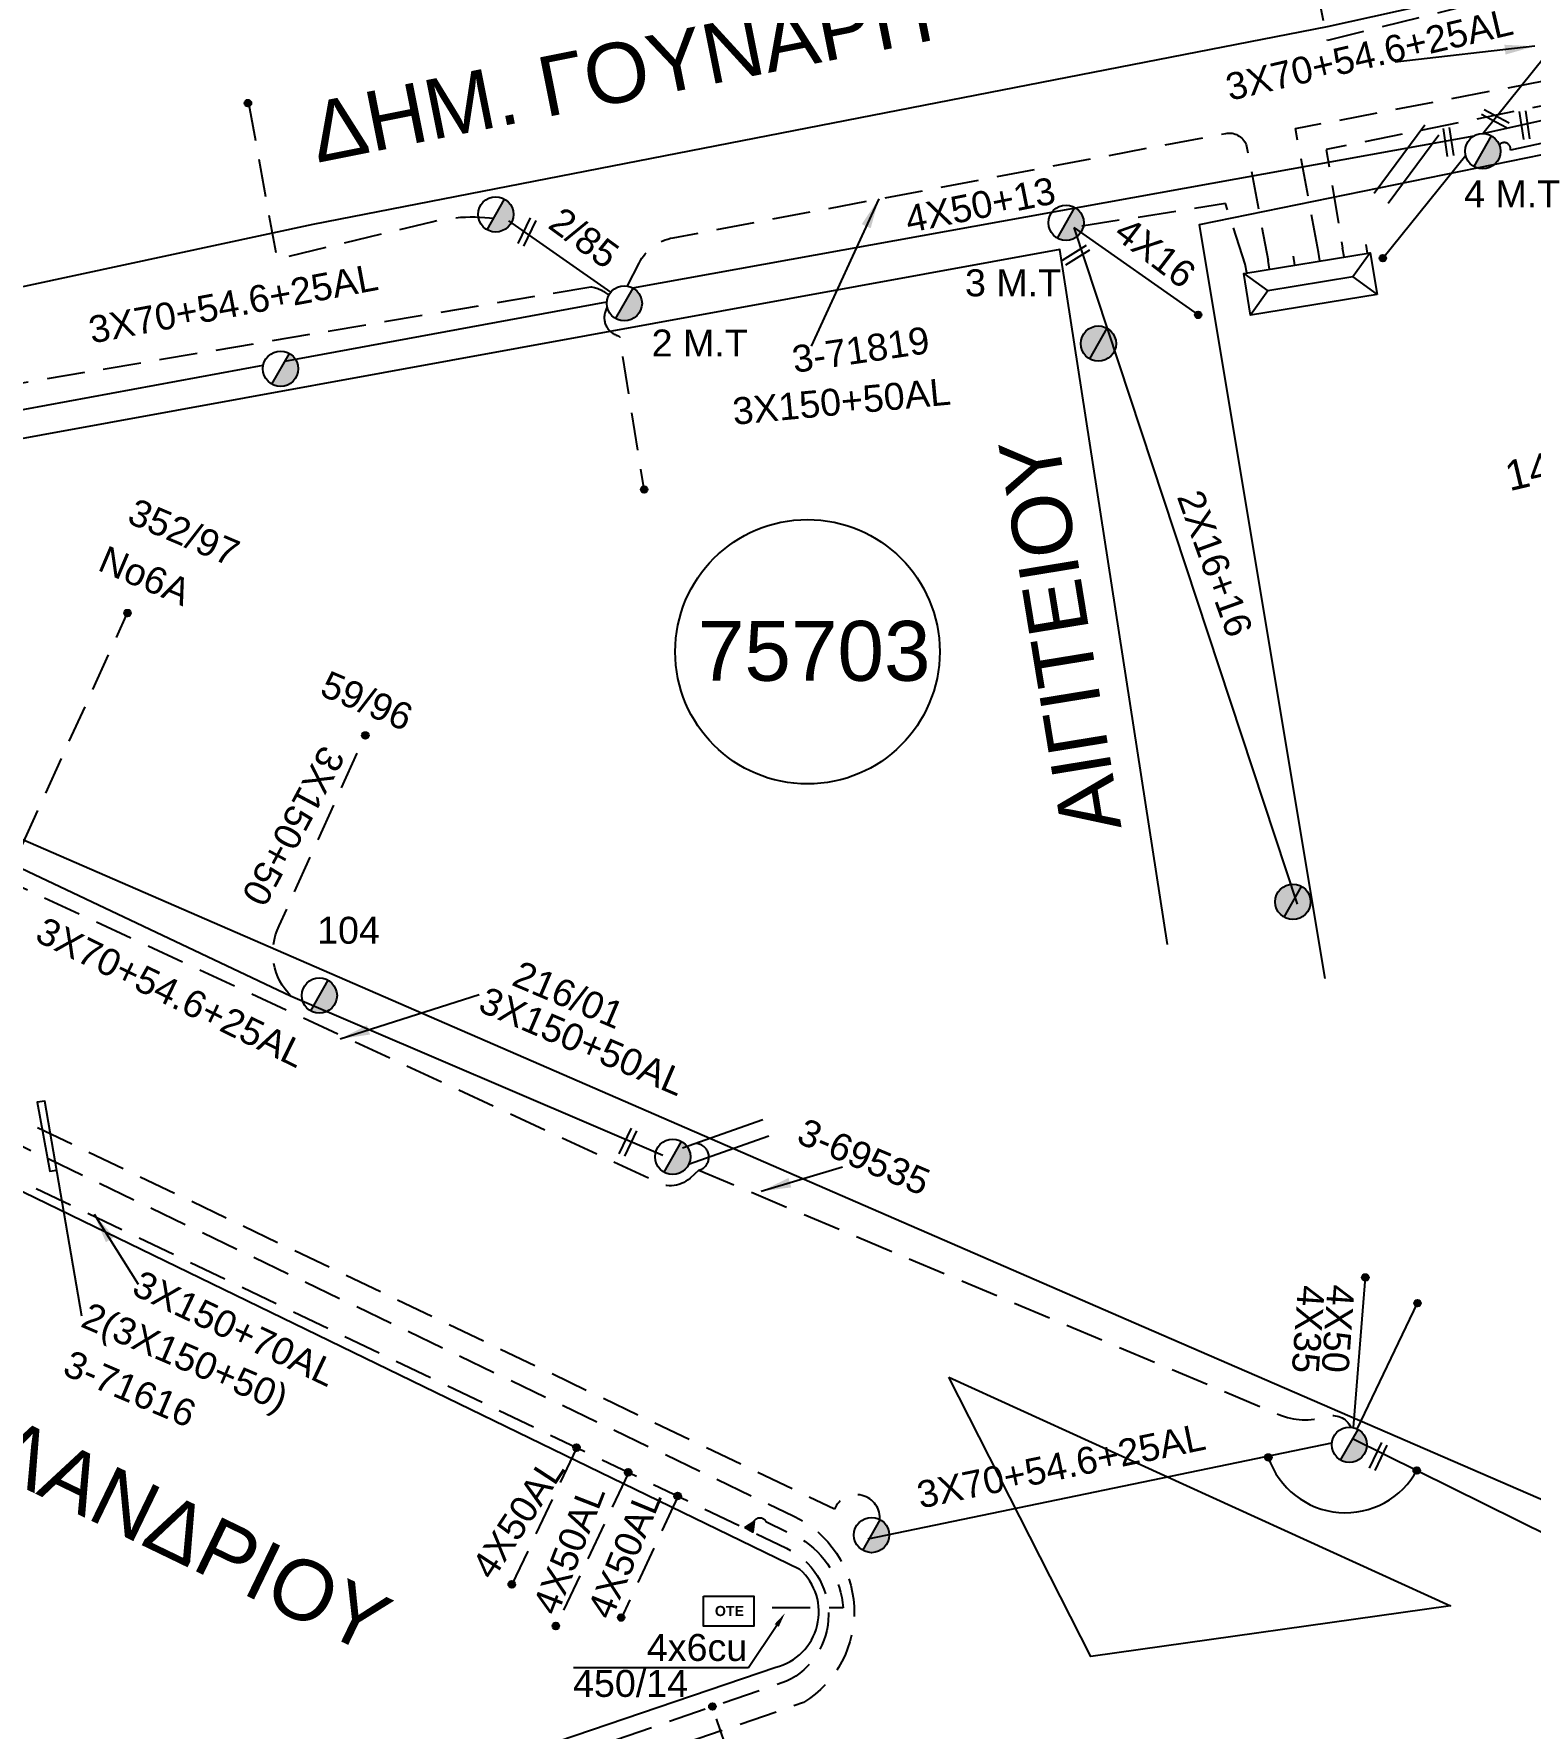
# Model space of a CAD drawing. Header units: millimetres. Extents: x 5010 to 7184, y -101 to 935.
# Drawn here: x 6550.6 to 6650.5, y 412.9 to 526 of the extents above; entities that cross this region are included whole.
import ezdxf
from ezdxf import colors
from ezdxf.entities.mleader import LeaderData, LeaderLine
from ezdxf.enums import TextEntityAlignment as Align
from ezdxf.math import Vec2, Vec3

# ---------------------------------------------------------------- set-up
doc = ezdxf.new("R2010")
doc.units = ezdxf.units.MM
doc.linetypes.add('DASHED', pattern=[19.05, 12.7, -6.35])
for name, color, linetype in [('Layer1', 7, 'Continuous'), ('Pillar OTE', 7, 'Continuous'), ('Γέφυρες Εναερίου Δικτύου', 7, 'Continuous'), ('Γυμνά εναέρια ΧΤ και ΦΟΠ (1Φ)   2x16+16CU', 7, 'Continuous'), ('Εναέρια παροχή ΧΤ 4x16', 7, 'SYN_LINE'), ('Επιγραφές - Σχήματα', 7, 'Continuous'), ('Καλώδια ΧΤ   3x150+50AL', 7, 'DASHED'), ('Καλώδια ΧΤ   3x150+50CU', 7, 'DASHED'), ('Καλώδια ΧΤ   3x150+70AL', 7, 'DASHED'), ('Καλώδια ΧΤ   3x150AL+50CU', 7, 'DASHED'), ('Καλώδια ΧΤ   3x48+38+16.5', 7, 'DASHED'), ('Καλώδια ΧΤ   4X50+13', 7, 'Continuous'), ('Καλώδια ΧΤ   4x50AL', 7, 'DASHED'), ('Μηχανική τομή', 7, 'Continuous'), ('Στύλος Ξύλινος', 7, 'Continuous'), ('Στύλος Ξύλινος @ 1', 7, 'Continuous'), ('Στύλος ΦΜ', 7, 'Continuous'), ('Στύλος ΦΜ @ 1', 7, 'Continuous'), ('Συνδέσεις', 7, 'Continuous'), ('Συνεστραμμένα ΧΤ   3x70+54.6+25AL', 7, 'SYN_LINE'), ('Τομή', 7, 'Continuous'), ('Υποσταθμός πόλεως', 7, 'Continuous'), ('Υπόβαθρο ΔΕΗ', 7, 'Continuous'), ('Υπόγεια καλώδια Παροχών ΧΤ   4x50AL', 7, 'DASHED')]:
    doc.layers.add(name, color=color, linetype=linetype)
doc.styles.get("Standard").update_dxf_attribs({"font": 'arial.ttf'})
doc.linetypes.add('SYN_LINE', pattern='A,0.5,-0.0001,["/\\/\\/\\/",Standard,S=0.1,R=0,X=0,Y=-0.05],-0.25', length=0.7501)
doc.dimstyles.new('ISO-25', dxfattribs={"dimtxt": 2.5, "dimasz": 2.5, "dimexe": 1.25, "dimexo": 0.625, "dimtad": 1, "dimtxsty": 'Standard', "dimcen": 2.5, "dimaunit": 2, "dimazin": 0, "dimtfac": 1, "dimtmove": 0, "dimatfit": 3, "dimfxl": 1, "dimarcsym": 0})

# ---------------------------------------------------------------- blocks, each defined once
blk = doc.blocks.new('ΥΠΟΣΤΑΘΜΟΣ ΠΟΛΕΩΣ 6 ΑΝΑΧΩΡΗΣΕΩΝ')
at = {"layer": 'Υποσταθμός πόλεως', "linetype": 'Continuous', "ltscale": 40}
for p, q in [((-8.18, -2.82), (-8.18, -4)), ((-5.01, -2.82), (-5.01, -4)), ((-1.74, -2.82), (-1.74, -4)), ((1.65, -2.82), (1.65, -4)), ((5.07, -2.82), (5.07, -4)), ((8.16, -2.82), (8.16, -4))]:
    blk.add_line(p, q, dxfattribs=at)
blk.add_lwpolyline([(-8.57, 2.82), (8.57, 2.82), (8.57, -2.82), (-8.57, -2.82)], close=True, dxfattribs=at)
for points in [[(-5.75, 0), (-8.57, 2.82)], [(5.75, 0), (8.57, 2.82)], [(-8.57, -2.82), (-5.75, 0)], [(-5.75, 0), (5.75, 0)], [(8.57, -2.82), (5.75, 0)]]:
    blk.add_lwpolyline(points, dxfattribs=at)
at = {"layer": 'Υποσταθμός πόλεως', "linetype": 'SYN_LINE', "ltscale": 40, "flags": 1}
for tag, p in [('ΜΕΤΑΣΧΗΜΑΤΙΣΜΟΣ', (9.64, 1.91)), ('ΙΣΧΥΣ', (9.62, -0.89)), ('ΑΡΙΘΜΟΣ', (9.74, -3.61))]:
    blk.add_attdef(tag, p, '', height=1.8, dxfattribs=at)
blk = doc.blocks.new('ΥΠΑΡΧΩΝ ΤΣΙΜΕΝΤΕΝΙΟΣ ΣΤΥΛΟΣ')
at = {"layer": 'Στύλος ΦΜ'}
blk.add_hatch(color=256, dxfattribs=at).paths.add_polyline_path([(-1.29, -2.28, 0.574793), (2.62, 0, 0.268822), (1.3, 2.27)])
blk.add_line((-1.29, -2.28), (1.3, 2.27), dxfattribs=at)
blk.add_circle((0, 0), 2.62, dxfattribs=at)
at = {"layer": 'Στύλος ΦΜ', "flags": 4}
for tag, p in [('ΑΡΙΘΜΟΣ', (-4.68, 8.05)), ('ΤΥΠΟΣ', (-4.91, 3.03))]:
    blk.add_attdef(tag, p, '', height=4, dxfattribs=at)
blk = doc.blocks.new('ΤΟΜΗ')
at = {"layer": 'Τομή', "ltscale": 40}
for p, q in [((-5.68, 0), (5.68, 0)), ((5.68, -2.33), (-5.68, -2.33))]:
    blk.add_line(p, q, dxfattribs=at)
blk = doc.blocks.new('ΥΠΑΡΧΩΝ ΞΥΛΙΝΟΣ ΣΤΥΛΟΣ')
at = {"layer": 'Στύλος Ξύλινος'}
h = blk.add_hatch(color=7, dxfattribs=at)
h.paths.add_polyline_path([(-2.62, 0, 0.270008), (-1.29, -2.28), (1.3, 2.27, 0.576266)])
h.paths.add_polyline_path([(-1.29, -2.28, 0.574793), (2.62, 0, 0.268822), (1.3, 2.27)])
at = {"layer": 'Στύλος Ξύλινος', "color": 7}
blk.add_line((-1.29, -2.28), (1.3, 2.27), dxfattribs=at)
blk.add_circle((0, 0), 2.62, dxfattribs=at)
at = {"layer": 'Στύλος Ξύλινος', "flags": 4}
for tag, p in [('ΑΡΙΘΜΟΣ', (-4.91, 8.6)), ('ΤΥΠΟΣ', (-4.85, 3.39))]:
    blk.add_attdef(tag, p, '', height=4, dxfattribs=at)
blk = doc.blocks.new('ΜΗΧΑΝΙΚΗ ΤΟΜΗ')
at = {"layer": 'Μηχανική τομή', "ltscale": 40}
for p, q in [((-1.89, 0.78), (1.89, 0.78)), ((1.89, 0), (-1.89, 0))]:
    blk.add_line(p, q, dxfattribs=at)
blk = doc.blocks.new('_ΣΥΝΔΕΣΗ')
at = {"layer": 'Συνδέσεις', "linetype": 'SYN_LINE', "ltscale": 40}
blk.add_hatch(color=256, dxfattribs=at).paths.add_polyline_path([(0.5, -0.01, 1), (-0.5, -0.01, 1)])
at = {"layer": 'Συνδέσεις'}
blk.add_circle((0, -0.01), 0.5, dxfattribs=at)
blk = doc.blocks.new('PILLAR ΟΤΕ')
at = {"layer": 'Pillar OTE', "ltscale": 40}
blk.add_lwpolyline([(-3.31, 2.02), (3.39, 2.02), (3.39, -1.99), (-3.31, -1.99)], close=True, dxfattribs=at)
at = {"layer": 'Pillar OTE', "insert": (-1.81, 0.71), "char_height": 1.3575, "width": 109.961, "attachment_point": 1}
blk.add_mtext('{\\fArial|b1|i0|c161|p34;OTE}', dxfattribs=at)

msp = doc.modelspace()

# ---------------------------------------------------------------- hatches: boundary and pattern name
at = {"layer": 'Pillar OTE', "ltscale": 40}
h = msp.add_hatch(color=256, dxfattribs=at)
h.dxf.hatch_style = 1
h.paths.add_polyline_path([(6598.61, 425.98), (6598.69, 426.69), (6598.08, 426.29)])

# ---------------------------------------------------------------- linework, layer by layer
msp.add_lwpolyline([(6598.08, 426.29), (6598.69, 426.69), (6598.61, 425.98), (6598.08, 426.29)], dxfattribs=at)
at = {"layer": 'Γέφυρες Εναερίου Δικτύου', "color": 85, "linetype": 'DASHED', "ltscale": 0.2, "flags": 128}
for points in [[(6564.93, 521.42), (6566.83, 510.99), (6577.18, 513.49, -0.11321), (6582.31, 513.55, -8.665618)], [(6588.89, 507.77, 0.498206), (6589.56, 505.9, -0.426812), (6589.75, 505.53), (6591.32, 495.6)]]:
    msp.add_lwpolyline(points, format="xyb", dxfattribs=at)
msp.add_lwpolyline([(6631.5, 510.66), (6630.18, 514.7), (6620.05, 513.11)], dxfattribs=at)
at = {"layer": 'Γέφυρες Εναερίου Δικτύου', "color": 85, "flags": 128}
msp.add_lwpolyline([(6589.12, 508.79), (6582.31, 513.55)], dxfattribs=at)
at = {"layer": 'Γέφυρες Εναερίου Δικτύου', "color": 2, "linetype": 'DASHED', "ltscale": 0.2, "flags": 128}
msp.add_lwpolyline([(6587.79, 509.13), (6539.53, 500.98)], dxfattribs=at)
at = {"layer": 'Γέφυρες Εναερίου Δικτύου', "color": 1, "linetype": 'DASHED', "ltscale": 0.2, "flags": 128}
msp.add_lwpolyline([(6549.81, 471.85), (6556.85, 487.36)], dxfattribs=at)
at = {"layer": 'Γέφυρες Εναερίου Δικτύου', "color": 2, "linetype": 'DASHED', "ltscale": 0.2, "flags": 128}
msp.add_lwpolyline([(6595.01, 450.15), (6633.74, 433.83, 0.179327), (6636.9, 433.7, -0.376165), (6638.55, 432.98, -0.376165)], format="xyb", dxfattribs=at)
at = {"layer": 'Γέφυρες Εναερίου Δικτύου', "color": 2, "linetype": 'DASHED', "ltscale": 0.2}
for centre, radius, start, end in [((6587.39, 506.61), 2.55, 51.0919, 81.1587), ((6594.77, 451.02), 0.907, 284.975, 128.5036)]:
    msp.add_arc(centre, radius, start, end, dxfattribs=at)
at = {"layer": 'Γυμνά εναέρια ΧΤ και ΦΟΠ (1Φ)   2x16+16CU', "color": 85, "flags": 128}
msp.add_lwpolyline([(6620.05, 513.11), (6634.96, 467.91)], dxfattribs=at)
at = {"layer": 'Εναέρια παροχή ΧΤ 4x16', "color": 85, "linetype": 'SYN_LINE', "ltscale": 10, "flags": 128}
msp.add_lwpolyline([(6620.05, 513.11), (6628.35, 507.27)], dxfattribs=at)
at = {"layer": 'Επιγραφές - Σχήματα', "linetype": 'Continuous', "ltscale": 0.2}
msp.add_lwpolyline([(6553.79, 440.4), (6551.33, 454.75), (6550.82, 454.7), (6551.65, 450.08), (6552.11, 450.14)], dxfattribs=at)
msp.add_circle((6602.26, 484.77), 8.83, dxfattribs=at)
msp.add_arc((6638.19, 432.71), 5.44, 198.7618, 331.9173, dxfattribs=at)
at = {"layer": 'Καλώδια ΧΤ   3x150+50AL', "color": 27, "linetype": 'DASHED', "ltscale": 0.2, "flags": 128}
for points in [[(6636.39, 511.45), (6634.85, 519.71), (6669.3, 526.34, -0.593076), (6671.62, 523.53, -0.414218)], [(6515.84, 466.8), (6525.14, 462.13, 0.274035), (6527.38, 462.28), (6529.07, 463.16, -0.648484), (6533.69, 459.48), (6601.35, 427.04, -0.594299), (6601.99, 414.59), (6590.11, 410.5, -1.027411), (6588.37, 408.76, -1.471312)]]:
    msp.add_lwpolyline(points, format="xyb", dxfattribs=at)
at = {"layer": 'Καλώδια ΧΤ   3x150+50AL', "color": 2, "linetype": 'DASHED', "ltscale": 0.2, "flags": 128}
for points in [[(6590.24, 509.2), (6591.02, 510.73, -0.235235), (6593.3, 512.42), (6630.19, 519.39, -0.354234), (6631.57, 518.64), (6633.02, 510.9)], [(6595.01, 450.15), (6594.42, 449.62, -0.357395), (6591.9, 449.5), (6545.75, 470.89)]]:
    msp.add_lwpolyline(points, format="xyb", dxfattribs=at)
at = {"layer": 'Καλώδια ΧΤ   3x150+50AL', "color": 6, "ltscale": 0.2, "flags": 128}
msp.add_lwpolyline([(6567.8, 461.75, -0.328976), (6566.98, 466.46), (6572.73, 479.19)], format="xyb", dxfattribs=at)
at = {"layer": 'Καλώδια ΧΤ   3x150+50AL', "color": 85, "linetype": 'DASHED', "ltscale": 0.2, "flags": 128}
msp.add_lwpolyline([(6607.09, 426.74, 0.859954), (6604.06, 427.51), (6536.15, 460, 0.310901), (6533.65, 463.88), (6520.44, 470.89)], format="xyb", dxfattribs=at)
at = {"layer": 'Καλώδια ΧΤ   3x150+50AL', "color": 6, "linetype": 'SYN_LINE', "ltscale": 20, "flags": 128}
msp.add_lwpolyline([(6567.74, 461.78), (6592.61, 451.16)], dxfattribs=at)
at = {"layer": 'Καλώδια ΧΤ   3x150+50CU', "color": 1, "linetype": 'DASHED', "ltscale": 0.2, "flags": 128}
msp.add_lwpolyline([(6652.95, 520.64, 0.320101), (6651.71, 521.3), (6636.9, 518.31), (6638, 511.72)], format="xyb", dxfattribs=at)
msp.add_lwpolyline([(6655.2, 519.53), (6649.21, 518.28)], dxfattribs=at)
at = {"layer": 'Καλώδια ΧΤ   3x150+50CU', "color": 1, "linetype": 'DASHED', "ltscale": 0.2}
msp.add_arc((6648.8, 518.36), 0.416, 348.7145, 142.4494, dxfattribs=at)
at = {"layer": 'Καλώδια ΧΤ   3x150+70AL', "color": 30, "linetype": 'DASHED', "ltscale": 0.2}
msp.add_line((6597.01, 411.11), (6595.91, 414.31), dxfattribs=at)
at = {"layer": 'Καλώδια ΧΤ   3x150+70AL', "color": 30, "linetype": 'DASHED', "ltscale": 0.2, "flags": 128}
for points in [[(6522.16, 457.28), (6524.18, 461.66), (6600.86, 424.9, -0.630956), (6600.86, 416.01), (6569.53, 405.23), (6564.4, 403.82)], [(6598.69, 426.69, -0.645807), (6599.47, 426.68), (6601.81, 425.54, -0.238624), (6604.65, 420.91), (6598.77, 420.91)]]:
    msp.add_lwpolyline(points, format="xyb", dxfattribs=at)
at = {"layer": 'Καλώδια ΧΤ   3x150AL+50CU', "color": 1, "linetype": 'DASHED', "ltscale": 0.2, "flags": 128}
msp.add_lwpolyline([(6655.78, 529.86), (6654.88, 531.34, 0.760512), (6653.63, 530.99, -0.414502), (6651.98, 529.32), (6637, 525.6), (6633.05, 544.82)], format="xyb", dxfattribs=at)
at = {"layer": 'Καλώδια ΧΤ   3x48+38+16.5', "color": 85, "linetype": 'Continuous', "flags": 128}
msp.add_lwpolyline([(6724.41, 422.12), (6667.36, 417.99), (6638.67, 432.21)], dxfattribs=at)
at = {"layer": 'Καλώδια ΧΤ   4X50+13', "color": 27, "flags": 128}
msp.add_lwpolyline([(6647.37, 519.38), (6676.16, 525.79), (6703.61, 528.81)], dxfattribs=at)
at = {"layer": 'Καλώδια ΧΤ   4X50+13', "color": 85, "flags": 128}
msp.add_lwpolyline([(6590.59, 509.08), (6646.79, 519.23)], dxfattribs=at)
at = {"layer": 'Καλώδια ΧΤ   4x50AL', "color": 2, "linetype": 'SYN_LINE', "ltscale": 10, "flags": 128}
for points in [[(6638.72, 432.96), (6639.52, 442.98)], [(6638.98, 432.86), (6643, 441.27)]]:
    msp.add_lwpolyline(points, dxfattribs=at)
at = {"layer": 'Καλώδια ΧΤ   4x50AL', "color": 30, "linetype": 'DASHED', "ltscale": 0.2, "flags": 128}
for points in [[(6586.84, 431.59), (6582.52, 422.47)], [(6590.3, 429.94), (6585.46, 419.69)], [(6593.6, 428.36), (6589.83, 420.24)]]:
    msp.add_lwpolyline(points, dxfattribs=at)
at = {"layer": 'Συνεστραμμένα ΧΤ   3x70+54.6+25AL', "color": 1, "linetype": 'SYN_LINE', "ltscale": 15, "flags": 128}
msp.add_lwpolyline([(6647.37, 519.38), (6655.78, 529.86)], dxfattribs=at)
at = {"layer": 'Συνεστραμμένα ΧΤ   3x70+54.6+25AL', "color": 1, "linetype": 'SYN_LINE', "ltscale": 10, "flags": 128}
msp.add_lwpolyline([(6640.69, 511.05), (6646.22, 517.94)], dxfattribs=at)
at = {"layer": 'Συνεστραμμένα ΧΤ   3x70+54.6+25AL', "color": 2, "linetype": 'SYN_LINE', "ltscale": 20, "flags": 128}
for points in [[(6567.36, 504.18), (6588.86, 508.15)], [(6538.39, 498.83), (6565.91, 503.91)]]:
    msp.add_lwpolyline(points, dxfattribs=at)
at = {"layer": 'Συνεστραμμένα ΧΤ   3x70+54.6+25AL', "color": 6, "linetype": 'SYN_LINE', "ltscale": 20, "flags": 128}
msp.add_lwpolyline([(6543.32, 472.21), (6544.17, 472.94), (6567.74, 461.78)], dxfattribs=at)
at = {"layer": 'Συνεστραμμένα ΧΤ   3x70+54.6+25AL', "color": 85, "linetype": 'SYN_LINE', "ltscale": 20, "flags": 128}
msp.add_lwpolyline([(6606.31, 425.53), (6637.27, 431.93)], dxfattribs=at)
at = {"layer": 'Υπόβαθρο ΔΕΗ', "flags": 128}
for points in [[(6418.28, 565.81), (6400.76, 540.88), (6448.03, 517.96), (6493.36, 497.04), (6569.25, 513.32), (6636.98, 526.54), (6686.64, 537.5), (6667.85, 616.41), (6657.74, 623.74), (6559.1, 599.8), (6473.57, 579.32), (6418.28, 565.81)], [(6418.28, 565.81), (6400.76, 540.88), (6448.03, 517.96), (6493.36, 497.04), (6569.25, 513.32), (6636.98, 526.54), (6686.64, 537.5), (6667.85, 616.41), (6657.74, 623.74), (6559.1, 599.8), (6473.57, 579.32), (6418.28, 565.81)], [(6519.43, 493.47), (6519.66, 485.34), (6624.73, 439.69), (6668.52, 420.7), (6742.11, 426.31), (6743.01, 427.29), (6699.78, 507.19), (6689.5, 525.75), (6628.42, 513.28), (6636.81, 462.95)], [(6519.43, 493.47), (6519.66, 485.34), (6624.73, 439.69), (6668.52, 420.7), (6742.11, 426.31), (6743.01, 427.29), (6699.78, 507.19), (6689.5, 525.75), (6628.42, 513.28), (6636.81, 462.95)], [(6626.3, 465.23), (6619.12, 511.64), (6519.43, 493.47)], [(6626.3, 465.23), (6619.12, 511.64), (6519.43, 493.47)], [(6611.7, 436.33), (6645.2, 421.04), (6621.19, 417.67), (6611.7, 436.33)], [(6611.7, 436.33), (6645.2, 421.04), (6621.19, 417.67), (6611.7, 436.33)]]:
    msp.add_lwpolyline(points, dxfattribs=at)
msp.add_lwpolyline([(6480.2, 481.13), (6430.14, 394.49), (6409.53, 359.68, 0.748999), (6414.82, 354.27), (6457.83, 369.39), (6513.87, 387.64), (6600.14, 416.95, 0.599426), (6601.76, 423.48), (6538.91, 454), (6480.2, 481.13)], format="xyb", dxfattribs=at)
msp.add_lwpolyline([(6480.2, 481.13), (6430.14, 394.49), (6409.53, 359.68, 0.748999), (6414.82, 354.27), (6457.83, 369.39), (6513.87, 387.64), (6600.14, 416.95, 0.599426), (6601.76, 423.48), (6538.91, 454), (6480.2, 481.13)], format="xyb", dxfattribs=at)

# ---------------------------------------------------------------- block references
at = {"layer": 'Pillar OTE', "xscale": 0.5, "yscale": 0.5, "zscale": 0.5}
msp.add_blockref('PILLAR ΟΤΕ', (6596.98, 420.69), dxfattribs=at)
at = {"layer": 'Μηχανική τομή'}
for p, xscale, yscale, zscale, rotation in [((6648.11, 520.2), 0.499999999999881, 0.499999999999881, 0.499999999999881, 331.6461857515573), ((6649.96, 519.91), 0.5000000000000892, 0.5000000000000892, 0.5000000000000892, 278.5292946177863), ((6644.87, 518.79), 0.5000000000000892, 0.5000000000000892, 0.5000000000000892, 278.5292946177863), ((6583.35, 512.89), 0.4999999999999907, 0.4999999999999907, 0.4999999999999907, 244.3166677758635), ((6620.09, 511.43), 0.5000000000001432, 0.5000000000001432, 0.5000000000001432, 212.0717475409682), ((6590.09, 452.1), 0.4999999999999907, 0.4999999999999907, 0.4999999999999907, 244.3166677758635), ((6640.2, 431.1), 0.4999999999999907, 0.4999999999999907, 0.4999999999999907, 244.3166677758635)]:
    msp.add_blockref('ΜΗΧΑΝΙΚΗ ΤΟΜΗ', p, dxfattribs=dict(at, xscale=xscale, yscale=yscale, zscale=zscale, rotation=rotation))
at = {"layer": 'Στύλος Ξύλινος @ 1', "ltscale": 40, "xscale": 0.4499999999998181, "yscale": 0.4499999999998181, "zscale": 0.4499999999998181}
for p in [(6621.69, 505.35), (6634.68, 468.07)]:
    msp.add_blockref('ΥΠΑΡΧΩΝ ΞΥΛΙΝΟΣ ΣΤΥΛΟΣ', p, dxfattribs=at)
at = {"layer": 'Στύλος ΦΜ @ 1', "ltscale": 40}
ref = msp.add_blockref('ΥΠΑΡΧΩΝ ΤΣΙΜΕΝΤΕΝΙΟΣ ΣΤΥΛΟΣ', (6647.36, 518.2), dxfattribs=dict(at, xscale=0.4499999999998181, yscale=0.4499999999998181, zscale=0.4499999999998181))
ref.add_attrib('ΤΥΠΟΣ', '4 M.T', (6646.11, 514.46), dxfattribs={"layer": 'Στύλος ΦΜ', "height": 1.8, "flags": 4})
ref = msp.add_blockref('ΥΠΑΡΧΩΝ ΤΣΙΜΕΝΤΕΝΙΟΣ ΣΤΥΛΟΣ', (6647.36, 518.2), dxfattribs=dict(at, xscale=0.4499999999998181, yscale=0.4499999999998181, zscale=0.4499999999998181))
ref.add_attrib('ΤΥΠΟΣ', '4 M.T', (6646.11, 514.46), dxfattribs={"layer": 'Στύλος ΦΜ', "height": 1.8, "flags": 4})
at = {"layer": 'Στύλος ΦΜ @ 1', "ltscale": 40, "xscale": 0.4499999999998181, "yscale": 0.4499999999998181, "zscale": 0.4499999999998181}
for p in [(6581.44, 513.98), (6581.44, 513.98), (6567.07, 503.67), (6567.07, 503.67), (6593.26, 451.04), (6593.26, 451.04), (6638.45, 431.81), (6638.45, 431.81), (6606.54, 425.78), (6606.54, 425.78)]:
    msp.add_blockref('ΥΠΑΡΧΩΝ ΤΣΙΜΕΝΤΕΝΙΟΣ ΣΤΥΛΟΣ', p, dxfattribs=at)
at = {"layer": 'Στύλος ΦΜ @ 1', "ltscale": 40}
ref = msp.add_blockref('ΥΠΑΡΧΩΝ ΤΣΙΜΕΝΤΕΝΙΟΣ ΣΤΥΛΟΣ', (6619.53, 513.42), dxfattribs=dict(at, xscale=0.4499999999998181, yscale=0.4499999999998181, zscale=0.4499999999998181))
ref.add_attrib('ΤΥΠΟΣ', ' 3 M.T', (6612.08, 508.51), dxfattribs={"layer": 'Στύλος ΦΜ', "height": 1.8, "flags": 4})
ref = msp.add_blockref('ΥΠΑΡΧΩΝ ΤΣΙΜΕΝΤΕΝΙΟΣ ΣΤΥΛΟΣ', (6619.53, 513.42), dxfattribs=dict(at, xscale=0.4499999999998181, yscale=0.4499999999998181, zscale=0.4499999999998181))
ref.add_attrib('ΤΥΠΟΣ', ' 3 M.T', (6612.08, 508.51), dxfattribs={"layer": 'Στύλος ΦΜ', "height": 1.8, "flags": 4})
ref = msp.add_blockref('ΥΠΑΡΧΩΝ ΤΣΙΜΕΝΤΕΝΙΟΣ ΣΤΥΛΟΣ', (6590.03, 508.04), dxfattribs=dict(at, xscale=0.4499999999998181, yscale=0.4499999999998181, zscale=0.4499999999998181))
ref.add_attrib('ΤΥΠΟΣ', '2 M.T', (6591.85, 504.49), dxfattribs={"layer": 'Στύλος ΦΜ', "height": 1.8, "flags": 4})
ref = msp.add_blockref('ΥΠΑΡΧΩΝ ΤΣΙΜΕΝΤΕΝΙΟΣ ΣΤΥΛΟΣ', (6590.03, 508.04), dxfattribs=dict(at, xscale=0.4499999999998181, yscale=0.4499999999998181, zscale=0.4499999999998181))
ref.add_attrib('ΤΥΠΟΣ', '2 M.T', (6591.85, 504.49), dxfattribs={"layer": 'Στύλος ΦΜ', "height": 1.8, "flags": 4})
ref = msp.add_blockref('ΥΠΑΡΧΩΝ ΤΣΙΜΕΝΤΕΝΙΟΣ ΣΤΥΛΟΣ', (6569.66, 461.81), dxfattribs=dict(at, xscale=0.4499999999998181, yscale=0.4499999999998181, zscale=0.4499999999998181))
ref.add_attrib('ΤΥΠΟΣ', '104', (6569.51, 465.27), dxfattribs={"layer": 'Στύλος ΦΜ', "height": 1.8, "flags": 4})
ref = msp.add_blockref('ΥΠΑΡΧΩΝ ΤΣΙΜΕΝΤΕΝΙΟΣ ΣΤΥΛΟΣ', (6569.66, 461.81), dxfattribs=dict(at, xscale=0.4499999999998181, yscale=0.4499999999998181, zscale=0.4499999999998181))
ref.add_attrib('ΤΥΠΟΣ', '104', (6569.51, 465.27), dxfattribs={"layer": 'Στύλος ΦΜ', "height": 1.8, "flags": 4})
at = {"layer": 'Συνδέσεις', "xscale": 0.4500000000000455, "yscale": 0.4500000000000455, "zscale": 0.4500000000000455}
for p in [(6564.89, 521.42), (6640.69, 511.06), (6628.35, 507.27), (6591.35, 495.61), (6556.85, 487.36), (6572.73, 479.19), (6639.52, 442.99), (6643, 441.27), (6586.83, 431.62), (6633.04, 430.97), (6590.29, 429.97), (6642.95, 430.09), (6593.59, 428.39), (6582.51, 422.49), (6585.45, 419.71), (6589.82, 420.27), (6595.91, 414.33)]:
    msp.add_blockref('_ΣΥΝΔΕΣΗ', p, dxfattribs=at)
at = {"layer": 'Τομή'}
for p, xscale, yscale, zscale, rotation in [((6641.8, 517.68), 0.4999999999999574, 0.4999999999999574, 0.4999999999999574, 53.38555807962967), ((6596.99, 451.48), 0.4999999999999739, 0.4999999999999739, 0.4999999999999739, 199.4246956593278), ((6596.99, 451.48), 0.4999999999999739, 0.4999999999999739, 0.4999999999999739, 199.4246956593278)]:
    msp.add_blockref('ΤΟΜΗ', p, dxfattribs=dict(at, xscale=xscale, yscale=yscale, zscale=zscale, rotation=rotation))
at = {"layer": 'Υποσταθμός πόλεως', "xscale": 0.5000000000000777, "yscale": 0.5000000000000777, "zscale": 0.5000000000000777, "rotation": 189.2784651463333}
msp.add_blockref('ΥΠΟΣΤΑΘΜΟΣ ΠΟΛΕΩΣ 6 ΑΝΑΧΩΡΗΣΕΩΝ', (6635.85, 509.34), dxfattribs=at)

# ---------------------------------------------------------------- texts
at = {"layer": 'Γέφυρες Εναερίου Δικτύου', "linetype": 'DASHED', "ltscale": 0.2, "insert": (6585.9, 514.59), "char_height": 1.8, "width": 10.8079, "attachment_point": 1, "rotation": 323.9513}
msp.add_mtext('2/85', dxfattribs=at)
at = {"layer": 'Γυμνά εναέρια ΧΤ και ΦΟΠ (1Φ)   2x16+16CU', "linetype": 'DASHED', "ltscale": 0.2}
msp.add_text('2X16+16', height=1.8, rotation=289.8163, dxfattribs=at).set_placement((6629.48, 490.67), align=Align.MIDDLE)
at = {"layer": 'Εναέρια παροχή ΧΤ 4x16', "linetype": 'DASHED', "ltscale": 0.2}
msp.add_text('4X16', height=1.8, rotation=322.5877, dxfattribs=at).set_placement((6625.5, 511.44), align=Align.MIDDLE)
at = {"layer": 'Επιγραφές - Σχήματα', "linetype": 'DASHED', "ltscale": 0.2, "attachment_point": 1}
for s, insert, char_height, width, rotation in [('ΔΗΜ. ΓΟΥΝΑΡΗ', (6568.73, 521.34), 4, 48.5909, 11.277), ('3-71819', (6601.12, 505.17), 1.8, 10.8079, 8.3917), ('147/04', (6648.68, 497.43), 2, 17.7581, 13.3548), ('ΑΙΓΙΤΕΙΟΥ', (6619.29, 472.39), 4, 48.5909, 99.285), ('352/97', (6557.43, 495.08), 1.8, 10.8079, 336.9399), ('Νο6Α', (6555.47, 491.91), 1.8, 10.8079, 336.9399), ('59/96', (6570.3, 483.56), 1.8, 10.8079, 336.9399), ('216/01', (6583.12, 464.2), 1.8, 10.8079, 336.9399), ('3-69535', (6602.14, 453.68), 1.8, 10.8079, 336.9399), ('3-71616', (6553.12, 438.19), 1.8, 10.8079, 336.9399), ('ΧΑΛΑΝΔΡΙΟΥ', (6542.33, 437.02), 4, 48.5909, 334.2082)]:
    msp.add_mtext(s, dxfattribs=dict(at, insert=insert, char_height=char_height, width=width, rotation=rotation))
at = {"layer": 'Επιγραφές - Σχήματα', "linetype": 'Continuous', "ltscale": 0.2, "insert": (6594.94, 486.83), "char_height": 4, "width": 10.7959, "attachment_point": 1}
msp.add_mtext('75703', dxfattribs=at)
at = {"layer": 'Καλώδια ΧΤ   3x150+50AL', "ltscale": 0.2}
for s, rotation, p in [('3X150+50AL', 5.3508, (6604.53, 501.5)), ('3X150+50', 241.905, (6567.93, 473.13)), ('3X150+50AL', 336.8211, (6587.24, 458.76)), ('2(3X150+50)', 336.8211, (6560.61, 437.48))]:
    msp.add_text(s, height=1.8, rotation=rotation, dxfattribs=at).set_placement(p, align=Align.MIDDLE)
at = {"layer": 'Καλώδια ΧΤ   3x150+70AL', "ltscale": 0.2}
msp.add_text('3X150+70AL', height=1.8, rotation=334.6009, dxfattribs=at).set_placement((6564.02, 439.58), align=Align.MIDDLE)
at = {"layer": 'Καλώδια ΧΤ   4X50+13', "linetype": 'DASHED', "ltscale": 0.2}
msp.add_text('4X50+13', height=1.8, rotation=11.3882, dxfattribs=at).set_placement((6613.8, 514.62), align=Align.MIDDLE)
at = {"layer": 'Καλώδια ΧΤ   4x50AL', "ltscale": 0.2}
for s, rotation, p in [('4X50', 265.9107, (6637.7, 439.55)), ('4X35', 265.9107, (6635.71, 439.51)), ('4X50AL', 56.7965, (6582.92, 426.92)), ('4X50AL', 68.7019, (6586.32, 424.82)), ('4X50AL', 67.6007, (6590.03, 424.52))]:
    msp.add_text(s, height=1.8, rotation=rotation, dxfattribs=at).set_placement(p, align=Align.MIDDLE)
at = {"layer": 'Συνεστραμμένα ΧΤ   3x70+54.6+25AL', "ltscale": 20}
for rotation, p in [(13.1862, (6639.78, 524.67)), (10.6098, (6563.91, 508.04)), (334.0181, (6559.76, 462.03)), (11.7059, (6619.2, 430.41))]:
    msp.add_text('3X70+54.6+25AL', height=1.8, rotation=rotation, dxfattribs=at).set_placement(p, align=Align.MIDDLE)
at = {"layer": 'Υπόγεια καλώδια Παροχών ΧΤ   4x50AL', "color": 7, "ltscale": 0.2, "char_height": 1.8, "attachment_point": 1}
for s, insert in [('4x6cu', (6591.53, 419.17)), ('450/14', (6586.6, 416.77))]:
    msp.add_mtext_dynamic_manual_height_columns(s, width=1.8, gutter_width=12.5, heights=[0.118], dxfattribs=dict(at, insert=insert))

# ---------------------------------------------------------------- leaders
at = {"layer": 'Layer1', "linetype": 'Continuous', "ltscale": 0.2}
ml = msp.add_multileader_mtext('Standard', dxfattribs=at)
ml.set_content('', color=256)
ml.set_leader_properties()
ml.build(insert=Vec2(0, 0))
ml.multileader.update_dxf_attribs({"arrow_head_size": 1})
ctx = ml.context
ctx.base_point, ctx.arrow_head_size, ctx.landing_gap_size, ctx.plane_origin = Vec3(6580.63, 416.92), 1, 3, Vec3(6600.76, 420.57)
ctx.text_align_type = 2
notes = []
notes.append((ctx, [(0, (1, 1, 0), (6598.32, 416.92), (-1, 0), 11.69, [(0, [(6600.76, 420.57)], 0, [])])]))
ctx.mtext.insert, ctx.mtext.alignment, ctx.mtext.flow_direction = Vec3(6583.63, 418.92), 3, 5
at = {"layer": 'Επιγραφές - Σχήματα', "ltscale": 40}
for points in [[(6650.83, 525.21), (6641.5, 524.14)], [(6607.02, 515.01), (6602.5, 505.18)], [(6571.04, 458.91), (6580.34, 461.88)], [(6599.17, 448.74), (6604.61, 450.36)], [(6554.61, 447.2), (6557.56, 442.54)]]:
    msp.add_leader(points, dimstyle='ISO-25', override={"dimasz": 2, "dimtad": 0}, dxfattribs=at)
for ctx, leaders in notes:
    for number, flags, end, landing, length, lines in leaders:
        leader = LeaderData()
        leader.index, (leader.has_last_leader_line, leader.has_dogleg_vector, leader.attachment_direction) = number, flags
        leader.last_leader_point, leader.dogleg_vector, leader.dogleg_length = Vec3(end), Vec3(landing), length
        for number, points, colour, breaks in lines:
            line = LeaderLine()
            line.index, line.vertices, line.color, line.breaks = number, Vec3.list(points), colors.encode_raw_color(colour), breaks
            leader.lines.append(line)
        ctx.leaders.append(leader)

doc.saveas('drawing.dxf')
